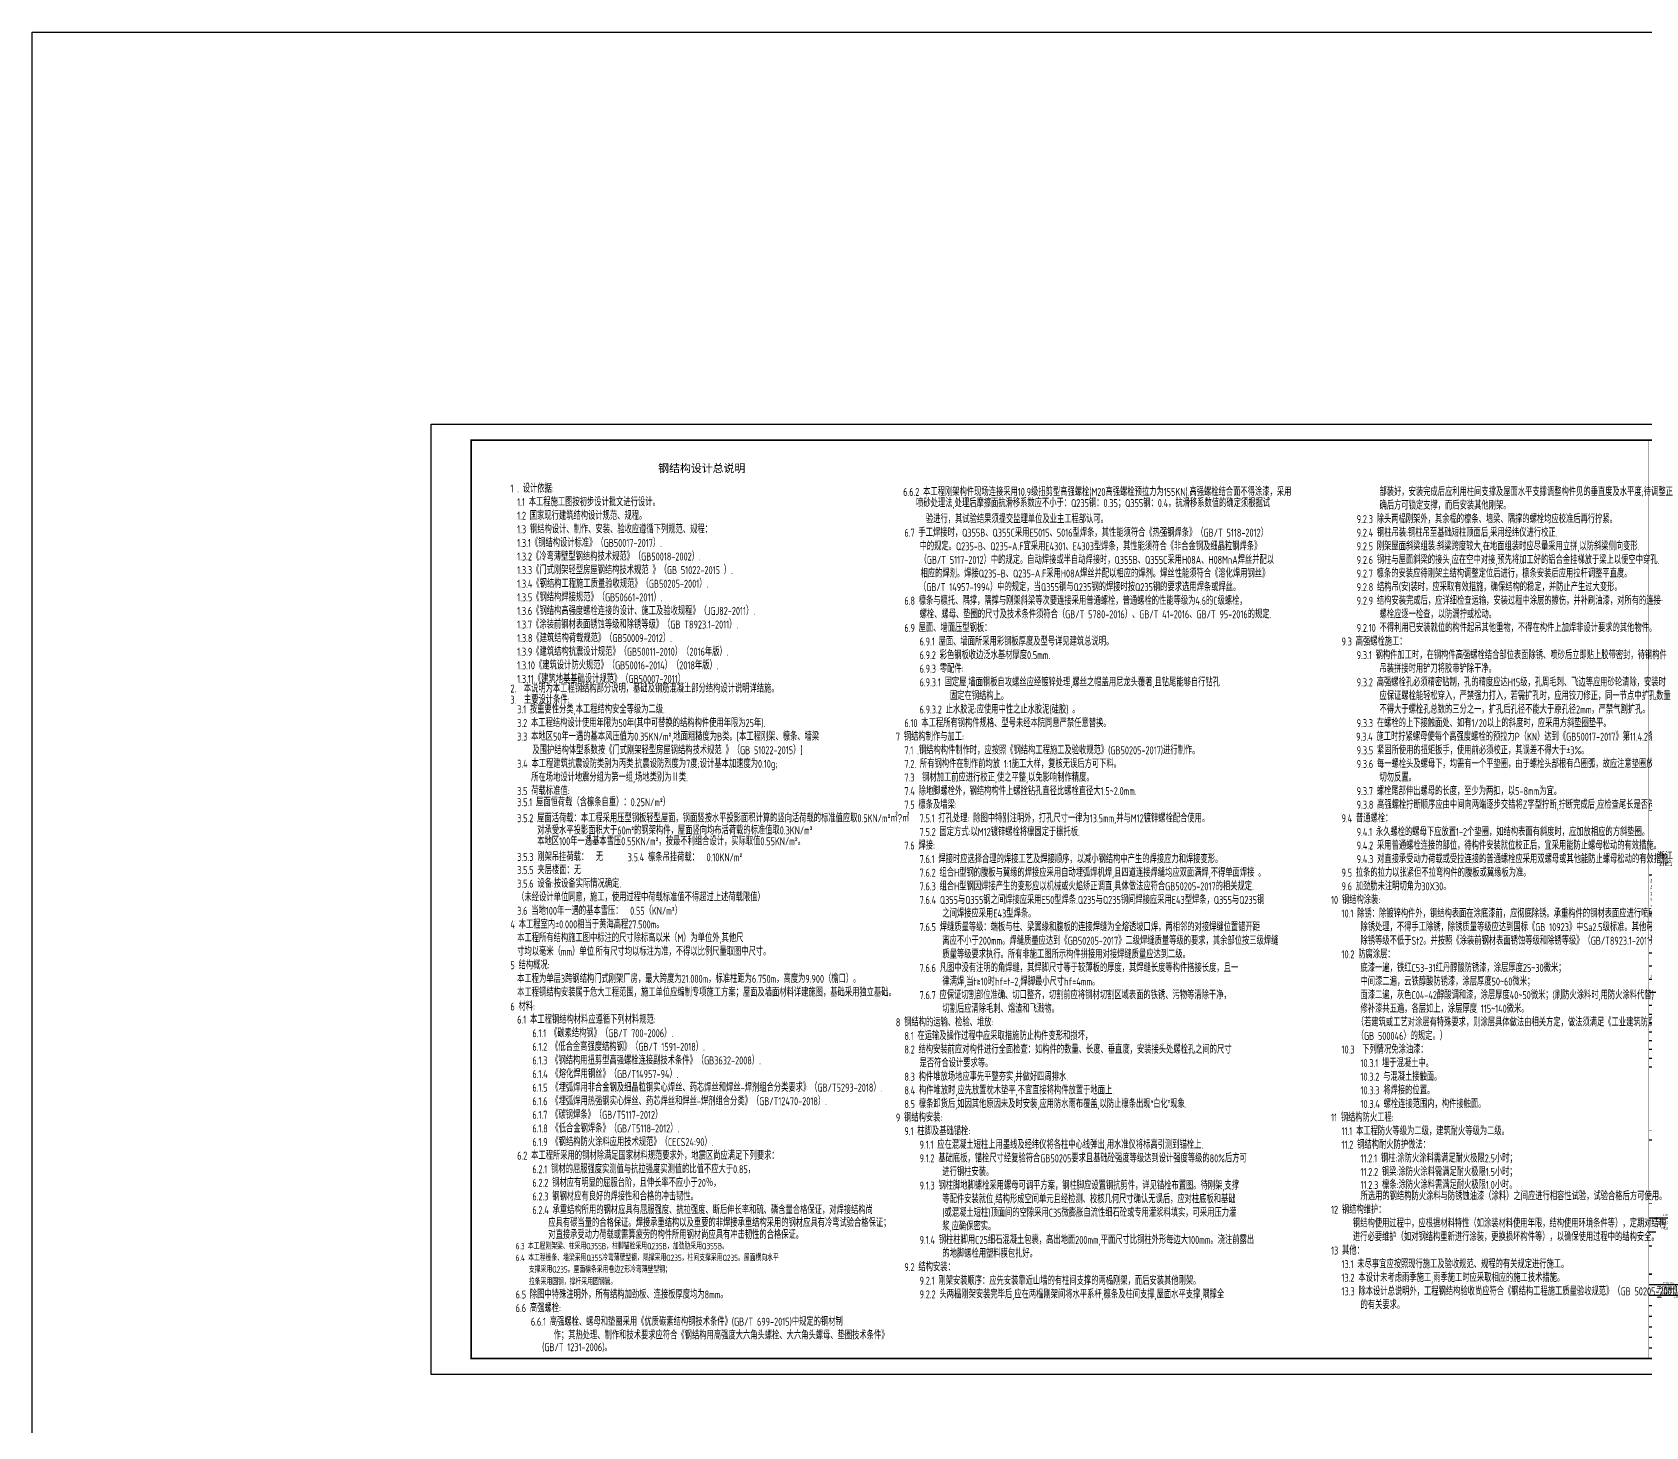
# Model space of a CAD drawing. Extents: x 2072855 to 2883818, y 17306032 to 17674225.
# Drawn here: x 2072855 to 2173695, y 17587076 to 17674225 of the extents above; entities that cross this region are included whole.
import ezdxf
from ezdxf.enums import TextEntityAlignment as Align

# ---------------------------------------------------------------- set-up
doc = ezdxf.new("R2010")
doc.units = 0
doc.header["$LTSCALE"] = 1000
doc.header["$MEASUREMENT"] = 0
for name, color, linetype in [('3T_WOOD', 21, 'Continuous'), ('PUB_TITLE', 4, 'Continuous'), ('TK', 4, 'Continuous'), ('USER', 3, 'Continuous')]:
    doc.layers.add(name, color=color, linetype=linetype)
doc.styles.add('-宋体', font='', dxfattribs={"width": 0.8})
doc.styles.add('11', font='')
doc.styles.add('HT', font='simhei.ttf', dxfattribs={"width": 0.7})
doc.styles.add('ROMANS', font='romans', dxfattribs={"width": 0.65, "height": 231.275})
doc.styles.add('TSSD_REIN', font='tssdeng.shx', dxfattribs={"width": 0.7, "bigfont": 'tssdchn.shx'})
doc.styles.add('图签宋体', font='', dxfattribs={"height": 300})
doc.styles.add('图签黑体', font='simhei.ttf', dxfattribs={"height": 550})
doc.styles.get('-宋体').set_extended_font_data('SimSun')
doc.styles.get('11').set_extended_font_data('SimSun')
doc.styles.get('图签宋体').set_extended_font_data('NSimSun')

# ---------------------------------------------------------------- blocks, each defined once
blk = doc.blocks.new('A$C053D6479')
at = {"layer": 'PUB_TITLE'}
h = blk.add_hatch(color=256, dxfattribs=at)
h.dxf.hatch_style = 1
edge = h.paths.add_edge_path()
edge.add_spline(control_points=[(1026, 827), (1105, 920), (1188, 1008), (1266, 1102)], knot_values=[13, 13, 13, 13, 14, 14, 14, 14], degree=3, periodic=0)
edge.add_spline(control_points=[(1266, 1102), (1258, 1111), (1249, 1119), (1239, 1116)], knot_values=[12, 12, 12, 12, 13, 13, 13, 13], degree=3, periodic=0)
edge.add_spline(control_points=[(1239, 1116), (1210, 1107), (1179, 1092), (1144, 1077)], knot_values=[11, 11, 11, 11, 12, 12, 12, 12], degree=3, periodic=0)
edge.add_spline(control_points=[(1144, 1077), (1109, 1063), (1069, 1053), (1047, 1038)], knot_values=[10, 10, 10, 10, 11, 11, 11, 11], degree=3, periodic=0)
edge.add_spline(control_points=[(1047, 1038), (1028, 1026), (1007, 992), (991, 972)], knot_values=[9, 9, 9, 9, 10, 10, 10, 10], degree=3, periodic=0)
edge.add_spline(control_points=[(991, 972), (942, 913), (899, 868), (849, 810)], knot_values=[8, 8, 8, 8, 9, 9, 9, 9], degree=3, periodic=0)
edge.add_spline(control_points=[(849, 810), (842, 801), (822, 776), (822, 775)], knot_values=[7, 7, 7, 7, 8, 8, 8, 8], degree=3, periodic=0)
edge.add_spline(control_points=[(822, 775), (823, 771), (848, 752), (859, 744)], knot_values=[6, 6, 6, 6, 7, 7, 7, 7], degree=3, periodic=0)
edge.add_spline(control_points=[(859, 744), (949, 670), (1035, 592), (1122, 521)], knot_values=[5, 5, 5, 5, 6, 6, 6, 6], degree=3, periodic=0)
edge.add_spline(control_points=[(1122, 521), (1153, 527), (1185, 530), (1217, 533)], knot_values=[4, 4, 4, 4, 5, 5, 5, 5], degree=3, periodic=0)
edge.add_spline(control_points=[(1217, 533), (1246, 535), (1293, 532), (1316, 542)], knot_values=[3, 3, 3, 3, 4, 4, 4, 4], degree=3, periodic=0)
edge.add_spline(control_points=[(1316, 542), (1327, 547), (1338, 565), (1349, 579)], knot_values=[2, 2, 2, 2, 3, 3, 3, 3], degree=3, periodic=0)
edge.add_spline(control_points=[(1349, 579), (1423, 670), (1507, 759), (1572, 848)], knot_values=[1, 1, 1, 1, 2, 2, 2, 2], degree=3, periodic=0)
edge.add_spline(control_points=[(1572, 848), (1564, 852), (1561, 861), (1551, 862)], knot_values=[0, 0, 0, 0, 1, 1, 1, 1], degree=3, periodic=0)
edge.add_spline(control_points=[(1551, 862), (1469, 769), (1393, 671), (1310, 579)], knot_values=[15, 15, 15, 15, 16, 16, 16, 16], degree=3, periodic=0)
edge.add_spline(control_points=[(1310, 579), (1216, 662), (1118, 742), (1026, 827)], knot_values=[14, 14, 14, 14, 15, 15, 15, 15], degree=3, periodic=0)
at = {"layer": 'TK'}
for points, knots in [([(555, 949), (624, 891), (699, 833), (760, 773), (689, 691), (614, 604), (539, 517), (529, 505), (516, 487), (506, 482), (492, 475), (469, 472), (452, 467), (416, 456), (383, 448), (342, 438), (323, 433), (297, 422), (293, 440), (291, 452), (313, 470), (322, 480), (400, 566), (477, 652), (553, 736), (460, 815), (366, 894), (270, 970), (183, 883), (101, 791), (16, 703), (-18, 714), (9, 735), (28, 755), (103, 838), (192, 930), (266, 1005), (319, 1009), (387, 1005), (442, 1007), (456, 1008), (472, 1011), (485, 1007), (507, 1000), (534, 967), (555, 949)], [0, 0, 0, 0, 1, 1, 1, 2, 2, 2, 3, 3, 3, 4, 4, 4, 5, 5, 5, 6, 6, 6, 7, 7, 7, 8, 8, 8, 9, 9, 9, 10, 10, 10, 11, 11, 11, 12, 12, 12, 13, 13, 13, 14, 14, 14, 15, 15, 15, 15]), ([(1031, 1298), (1066, 1286), (1054, 1262), (1045, 1224), (1036, 1188), (1031, 1158), (1024, 1121), (1020, 1104), (1017, 1085), (1012, 1071), (1004, 1052), (976, 1026), (956, 1003), (906, 946), (866, 899), (814, 839), (806, 829), (789, 806), (787, 806), (777, 804), (728, 856), (719, 864), (651, 922), (580, 978), (514, 1036), (509, 1106), (488, 1176), (479, 1247), (570, 1343), (663, 1436), (758, 1526), (764, 1523), (768, 1518), (774, 1515), (693, 1422), (599, 1343), (520, 1249), (607, 1171), (698, 1096), (789, 1021), (874, 1109), (950, 1206), (1031, 1298)], [0, 0, 0, 0, 1, 1, 1, 2, 2, 2, 3, 3, 3, 4, 4, 4, 5, 5, 5, 6, 6, 6, 7, 7, 7, 8, 8, 8, 9, 9, 9, 10, 10, 10, 11, 11, 11, 12, 12, 12, 13, 13, 13, 14, 14, 14, 14]), ([(1551, 862), (1561, 861), (1564, 852), (1572, 848), (1507, 759), (1423, 670), (1349, 579), (1338, 565), (1327, 547), (1316, 542), (1293, 532), (1246, 535), (1217, 533), (1185, 530), (1153, 527), (1122, 521), (1035, 592), (949, 670), (859, 744), (848, 752), (823, 771), (822, 775), (822, 776), (842, 801), (849, 810), (899, 868), (942, 913), (991, 972), (1007, 992), (1028, 1026), (1047, 1038), (1069, 1053), (1109, 1063), (1144, 1077), (1179, 1092), (1210, 1107), (1239, 1116), (1249, 1119), (1258, 1111), (1266, 1102), (1188, 1008), (1105, 920), (1026, 827), (1118, 742), (1216, 662), (1310, 579), (1393, 671), (1469, 769), (1551, 862)], [0, 0, 0, 0, 1, 1, 1, 2, 2, 2, 3, 3, 3, 4, 4, 4, 5, 5, 5, 6, 6, 6, 7, 7, 7, 8, 8, 8, 9, 9, 9, 10, 10, 10, 11, 11, 11, 12, 12, 12, 13, 13, 13, 14, 14, 14, 15, 15, 15, 16, 16, 16, 16]), ([(1097, 490), (1100, 425), (1106, 361), (1107, 294), (1018, 207), (925, 121), (830, 33), (818, 21), (800, 0), (787, 0), (768, -1), (725, 49), (712, 60), (662, 103), (616, 143), (568, 186), (545, 207), (518, 224), (499, 250), (501, 259), (511, 261), (516, 267), (609, 192), (696, 111), (785, 33), (883, 118), (977, 208), (1070, 298), (992, 373), (892, 456), (803, 534), (791, 544), (768, 561), (766, 569), (761, 588), (776, 634), (780, 655), (785, 690), (788, 721), (795, 746), (897, 661), (998, 576), (1097, 490)], [0, 0, 0, 0, 1, 1, 1, 2, 2, 2, 3, 3, 3, 4, 4, 4, 5, 5, 5, 6, 6, 6, 7, 7, 7, 8, 8, 8, 9, 9, 9, 10, 10, 10, 11, 11, 11, 12, 12, 12, 13, 13, 13, 14, 14, 14, 14])]:
    blk.add_open_spline(points, degree=3, knots=knots, dxfattribs=at)
blk = doc.blocks.new('GeYuanFrame_82636872', base_point=(20.1, 4.5))
at = {"layer": 'PUB_TITLE'}
for points in [[(803.1, 235.3), (803.1, 292.7)], [(827.1, 235.3), (827.1, 292.7)], [(803.1, 202.3), (803.1, 229.8)], [(827.1, 202.3), (827.1, 229.8)], [(803.1, 14.5), (803.1, 111.3)]]:
    blk.add_lwpolyline(points, dxfattribs=at)
at = {"layer": 'TK'}
for p, q in [((781.1, 316.9), (851.1, 316.9)), ((781.1, 284.5), (851.1, 284.5)), ((781.1, 276.3), (851.1, 276.3)), ((781.1, 268.1), (851.1, 268.1)), ((781.1, 259.9), (851.1, 259.9)), ((781.1, 251.7), (851.1, 251.7)), ((781.1, 243.5), (851.1, 243.5)), ((781.1, 235.3), (851.1, 235.3)), ((781.1, 235.3), (851.1, 235.3)), ((781.1, 102.5), (851.1, 102.5)), ((781.1, 93.7), (851.1, 93.7)), ((781.1, 84.9), (803.1, 84.9)), ((781.1, 84.9), (851.1, 84.9)), ((781.1, 67.4), (851.1, 67.4)), ((781.1, 67.3), (851.1, 67.3)), ((781.1, 60.8), (851.1, 60.8)), ((781.1, 54.2), (851.1, 54.2)), ((781.1, 47.6), (851.1, 47.6)), ((781.1, 41), (851.1, 41)), ((781.1, 34.4), (851.1, 34.4)), ((781.1, 27.8), (851.1, 27.8)), ((781.1, 21.2), (851.1, 21.2)), ((781.1, 14.5), (851.1, 14.5))]:
    blk.add_line(p, q, dxfattribs=at)
blk.add_lwpolyline([(20.1, 4.5), (20.1, 598.5), (861.1, 598.5), (861.1, 4.5)], close=True, dxfattribs=at)
at = {"layer": 'TK', "const_width": 1}
blk.add_lwpolyline([(45.1, 588.5), (851.1, 588.5), (851.1, 14.5), (45.1, 14.5)], close=True, dxfattribs=at)
at = {"layer": 'TK'}
for points, const_width in [([(781.1, 588.5), (781.1, 14.5)], 0.4), ([(781.1, 488.5), (851.1, 488.5)], 0.35), ([(781.1, 357.1), (851.1, 357.1)], 0.35), ([(781.1, 292.7), (851.1, 292.7)], 0.35), ([(781.1, 292.7), (851.1, 292.7)], 0.35), ([(781.1, 235.3), (851.1, 235.3)], 0.35), ([(781.1, 202.3), (851.1, 202.3)], 0.35), ([(781.1, 156.8), (851.1, 156.8)], 0.35), ([(781.1, 111.3), (851.1, 111.3)], 0.35), ([(781.1, 67.4), (851.1, 67.4)], 0.35)]:
    blk.add_lwpolyline(points, dxfattribs=dict(at, const_width=const_width))
for points in [[(781.1, 292.7), (851.1, 292.7)], [(781.1, 235.3), (851.1, 235.3)], [(781.1, 229.8), (851.1, 229.8)], [(781.1, 224.3), (851.1, 224.3)], [(781.1, 218.8), (851.1, 218.8)], [(781.1, 213.3), (851.1, 213.3)], [(781.1, 207.8), (851.1, 207.8)], [(781.1, 202.3), (851.1, 202.3)], [(781.1, 196.8), (851.1, 196.8)], [(781.1, 151.3), (851.1, 151.3)]]:
    blk.add_lwpolyline(points, dxfattribs=at)
at = {"layer": 'PUB_TITLE', "xscale": 0.01000000000021828, "yscale": 0.01000000000021828, "zscale": 0.01}
blk.add_blockref('A$C053D6479', (808.2, 336.3), dxfattribs=at)
at = {"layer": 'TK', "style": '图签宋体'}
for s, height, p in [('总平面', 2.4, (783.2, 583.3)), ('类   别', 2.4, (786, 288.1)), ('审   定', 2.4, (786, 279.9)), ('姓   名', 2.4, (809.2, 288.1)), ('签   名', 2.4, (832.7, 288.1)), ('审   核', 2.4, (786, 271.7)), ('项目负责人', 2.4, (784.1, 263.5)), ('专业负责人', 2.4, (783.9, 255.3)), ('校   对', 2.4, (786.4, 247.1)), ('专业会签', 2.4, (785.1, 231.2)), ('设   计', 2.4, (786.4, 238.9)), ('建  筑', 1.44, (784.6, 227.1)), ('结  构', 1.44, (784.6, 221.6)), ('给排水', 1.44, (784.6, 216.1)), ('电  气', 1.44, (784.6, 210.6)), ('暖  通', 1.44, (784.6, 205.1)), ('单 位 出 图 专 用 章 盖 章', 2.4, (792.7, 198.4)), ('本图未盖章无效', 2.4, (804.4, 158.7)), ('个 人 执 业 专 用 章 盖 章', 2.4, (793.5, 152.8)), ('本图未盖章无效', 2.4, (804.4, 113.2)), ('建设单位', 2.4, (785.4, 106.3)), ('工程名称', 2.4, (785.5, 98.1)), ('子项名称', 2.4, (785.8, 89.1)), ('图    名', 2.4, (785.6, 75.5)), ('工程编号', 2.4, (785.8, 63.8)), ('子项编号', 2.4, (785.8, 57.2)), ('专    业', 2.4, (786, 50.9)), ('图    号', 2.4, (786, 43.8)), ('设计阶段', 2.4, (785.4, 37.3)), ('比    例', 2.4, (785.6, 30.6)), ('修改版次', 2.4, (785.2, 24.4)), ('完成时间', 2.4, (785.1, 18))]:
    blk.add_text(s, height=height, dxfattribs=at).set_placement(p)
at = {"layer": 'TK'}
for s, height, style, width, p in [('SITE PLAN', 1.7, 'ROMANS', 0.76, (783.4, 580.5)), ('建筑行业（建筑工程）甲级           证书编号:A133002877', 2.2, '-宋体', 0.8, (782, 311.8)), ('风景园林工程设计专项甲级           证书编号:A133002877', 2.2, '-宋体', 0.8, (782, 307.8)), ('城乡规划编制资质乙级        证书编号:[浙]城规编(142069)', 2.2, '-宋体', 0.8, (782, 303.8)), ('市政行业（给水工程、排水工程）乙级 证书编号:A233029948', 2.2, '-宋体', 0.8, (782, 299.7)), ('市政行业（道路工程、桥梁工程）乙级 证书编号:A233029948', 2.2, '-宋体', 0.8, (782, 295.7)), ('CATEGORY', 1.8, 'TSSD_REIN', 0.7, (788.3, 285.2)), ('NAME', 1.8, 'TSSD_REIN', 0.7, (813.5, 285.2)), ('SIGNATURE', 1.8, 'TSSD_REIN', 0.7, (835.7, 285.2)), ('AUTHORIZED FOR ISSUE BY', 1.8, 'TSSD_REIN', 0.7, (782.1, 277.2)), ('PROJECT DIRECTOR', 1.8, 'TSSD_REIN', 0.7, (785.5, 260.7)), ('REVIEWED BY', 1.8, 'TSSD_REIN', 0.7, (787.4, 268.9)), ('DISCIPLINE RESPONSIBLE BY', 1.8, 'TSSD_REIN', 0.7, (781.6, 252.5)), ('CHECKED BY', 1.8, 'TSSD_REIN', 0.7, (787.8, 244.4)), ('DESIGNED BY', 1.8, 'TSSD_REIN', 0.7, (787.8, 236.3)), ('CONFIRMED BY', 1.8, 'TSSD_REIN', 0.7, (802.9, 231.4)), ('ARCHITECTURE', 1.08, 'TSSD_REIN', 0.7, (784.7, 225.3)), ('STRUCTURE', 1.08, 'TSSD_REIN', 0.7, (784.7, 219.8)), ('ARCHITECTURE', 1.08, 'TSSD_REIN', 0.7, (784.7, 214.3)), ('ARCHITECTURE', 1.08, 'TSSD_REIN', 0.7, (784.7, 208.8)), ('ARCHITECTURE', 1.08, 'TSSD_REIN', 0.7, (784.7, 203.3)), ('OWNER', 1.8, 'TSSD_REIN', 0.7, (790, 103.5)), ('PROJECT', 1.8, 'TSSD_REIN', 0.7, (788.5, 95)), ('SUB-PROJECT', 1.8, 'TSSD_REIN', 0.7, (787.9, 86.3)), ('DRAWING TITLE', 1.8, 'TSSD_REIN', 0.7, (787, 72.5)), ('PRO N0.', 1.8, 'TSSD_REIN', 0.7, (790, 61.2)), ('SUBITEM NO.', 1.8, 'TSSD_REIN', 0.7, (788.1, 54.6)), ('PROFESSIONAL', 1.8, 'TSSD_REIN', 0.8, (786.9, 48.1)), ('DRAWING NO.', 1.8, 'TSSD_REIN', 0.7, (788.2, 41.4)), ('STAGE', 1.8, 'TSSD_REIN', 0.7, (790.1, 35)), ('EDITION NO.', 1.8, 'TSSD_REIN', 0.8, (787.5, 21.6)), ('SCALE', 1.8, 'TSSD_REIN', 0.7, (790.4, 28.4)), ('DATE', 1.8, 'TSSD_REIN', 0.7, (790.3, 15.5))]:
    blk.add_text(s, height=height, dxfattribs=dict(at, style=style, width=width)).set_placement(p)
for s, height, style, width, p in [('浙江华越设计股份有限公司', 3.96, 'HT', 0.9, (816.1, 329.2)), ('ZHEJIANG HOY DESIGN CO.,LTD', 2.8, '图签黑体', 1.11, (816.1, 323.3))]:
    blk.add_text(s, height=height, dxfattribs=dict(at, style=style, width=width)).set_placement(p, align=Align.MIDDLE)
at = {"layer": 'TK', "char_height": 2.4, "attachment_point": 5, "style": '图签宋体'}
for s, insert, width in [('顾晓东', (815.1, 272.2), 24), ('张矗', (815.1, 280.4), 24), ('钟高华', (815.1, 264), 24), ('顾晓东', (815.1, 255.8), 24), ('李福', (815.1, 247.6), 24), ('杨康', (815.1, 239.4), 24), ('安徽赛工环境装备有限公司新建厂区', (827.1, 98.1), 48), ('安徽赛工环境装备有限公司', (827.1, 106.9), 48), ('车间-3扩建', (827.1, 89.3), 48), ('钢结构设计总说明', (827.1, 76.1), 48), ('2020-HYAJLF-0505', (827.1, 64.1), 48), ('2020-HYAJLF-0505S-a-003', (827.1, 57.5), 48), ('结构', (827.1, 50.9), 48), ('结施-01', (827.1, 44.3), 48), ('施工图设计', (827.1, 37.7), 48), ('1:100', (827.1, 31.1), 48), ('1.0', (827.1, 24.5), 48), ('2020.07.22', (827.1, 17.9), 48)]:
    blk.add_mtext(s, dxfattribs=dict(at, insert=insert, width=width))

msp = doc.modelspace()

# ---------------------------------------------------------------- linework, layer by layer
at = {"layer": '3T_WOOD'}
msp.add_lwpolyline([(2072854.7, 17674225.2), (2883818.3, 17674225.2), (2883818.3, 17306031.6), (2072854.7, 17306031.6)], close=True, dxfattribs=at)

# ---------------------------------------------------------------- block references
at = {"layer": '3T_WOOD', "xscale": 100, "yscale": 100, "zscale": 100}
msp.add_blockref('GeYuanFrame_82636872', (2097788.1, 17590335.3), dxfattribs=at)

# ---------------------------------------------------------------- texts
at = {"style": '11'}
msp.add_text('钢结构设计总说明', height=500, dxfattribs=at).set_placement((2111970.4, 17646726.4))
at = {"color": 145, "style": 'TSSD_REIN', "width": 0.7}
for s, p in [('1 . 设计依据:', (2102738.2, 17645460.8)), ('2.  本说明为本工程钢结构部分说明，基础及钢筋混凝土部分结构设计说明详结施。', (2102738.2, 17632961.8)), ('3.  主要设计条件:', (2102738.2, 17632262.8)), ('7 钢结构制作与加工:', (2126827.4, 17629949.8)), ('10 钢结构涂装:', (2154026.7, 17619749.8)), ('5 结构概况:', (2102738.2, 17615669.2)), ('6 材料:', (2102738.2, 17613088.6)), ('8 钢结构的运输、检验、堆放:', (2126827.4, 17612099.8)), ('9 钢结构安装:', (2126827.4, 17606149.8)), ('11 钢结构防火工程:', (2154026.7, 17606149.8)), ('12 钢结构维护：', (2154026.7, 17600386.5)), ('13 其他：', (2154026.7, 17597836.5))]:
    msp.add_text(s, height=500, dxfattribs=at).set_placement(p)
at = {"style": 'TSSD_REIN', "width": 0.7}
for s, p in [('1.1 本工程施工图按初步设计批文进行设计。', (2103162.8, 17644610.8)), ('    6.6.2 本工程刚架构件现场连接采用10.9级扭剪型高强螺栓(M20高强螺栓预拉力为155KN).高强螺栓结合面不得涂漆，采用', (2126335.1, 17645249.8)), ('          部装好，安装完成后应利用柱间支撑及屋面水平支撑调整构件见的垂直度及水平度;待调整正', (2154683.5, 17645249.8)), ('1.2 国家现行建筑结构设计规范、规程。', (2103162.8, 17643760.8)), ('          验进行，其试验结果须提交监理单位及业主工程部认可。', (2126335.1, 17643549.8)), ('    9.2.3 除头两榀刚架外，其余榀的檩条、墙梁、隅撑的螺栓均应校准后再行拧紧。', (2154683.5, 17643549.8)), ('          确后方可锁定支撑，而后安装其他刚架。', (2154683.5, 17644399.8)), ('1.3 钢结构设计、制作、安装、验收应遵循下列规范、规程：', (2103162.8, 17642910.8)), ('6.7 手工焊接时，Q355B、Q355C采用E5015、5016型焊条，其性能须符合《热强钢焊条》（GB/T 5118-2012）', (2127362.1, 17642699.8)), ('    9.2.4 钢柱吊装:钢柱吊至基础短柱顶面后,采用经纬仪进行校正.', (2154683.5, 17642699.8)), ('1.3.1《钢结构设计标准》（GB50017-2017）.', (2103162.8, 17642060.8)), ('    中的规定。Q235-B、Q235-A.F宜采用E4301、E4303型焊条，其性能须符合《非合金钢及细晶粒钢焊条》', (2127362.1, 17641849.8)), ('    9.2.5 刚架屋面斜梁组装:斜梁跨度较大,在地面组装时应尽量采用立拼,以防斜梁侧向变形.', (2154683.5, 17641849.8)), ('1.3.2《冷弯薄壁型钢结构技术规范》（GB50018-2002）.', (2103162.8, 17641210.8)), ('    （GB/T 5117-2012）中的规定。自动焊接或半自动焊接时，Q355B、Q355C采用H08A、H08MnA焊丝并配以', (2127362.1, 17640999.8)), ('    9.2.6 钢柱与屋面斜梁的接头,应在空中对接,预先将加工好的铝合金挂梯放于梁上以便空中穿孔.', (2154683.5, 17640999.8)), ('1.3.3《门式刚架轻型房屋钢结构技术规范 》（GB 51022-2015 ）.', (2103162.8, 17640360.8)), ('1.3.4《钢结构工程施工质量验收规范》（GB50205-2001）.', (2103162.8, 17639510.8)), ('    相应的焊剂。焊接Q235-B、Q235-A.F采用H08A焊丝并配以相应的焊剂。焊丝性能须符合《溶化焊用钢丝》', (2127422.1, 17640149.8)), ('    9.2.7 檩条的安装应待刚架主结构调整定位后进行，檩条安装后应用拉杆调整平直度。', (2154683.5, 17640149.8)), ('1.3.5《钢结构焊接规范》（GB50661-2011）.', (2103162.8, 17638660.8)), ('6.8 檩条与檩托、隅撑，隅撑与刚架斜梁等次要连接采用普通螺栓，普通螺栓的性能等级为4.6的C级螺栓，', (2127362.1, 17638449.8)), ('   （GB/T 14957-1994）中的规定，当Q355钢与Q235钢的焊接时按Q235钢的要求选用焊条或焊丝。', (2127567.7, 17639299.8)), ('    9.2.8 结构吊(安)装时，应采取有效措施，确保结构的稳定，并防止产生过大变形。', (2154683.5, 17639299.8)), ('    9.2.9 结构安装完成后，应详细检查运输，安装过程中涂层的擦伤，并补刷油漆，对所有的连接', (2154683.5, 17638449.8)), ('1.3.6《钢结构高强度螺栓连接的设计、施工及验收规程》（JGJ82-2011）.', (2103162.8, 17637810.8)), ('    螺栓、螺母、垫圈的尺寸及技术条件须符合（GB/T 5780-2016）、GB/T 41-2016、GB/T 95-2016的规定.', (2127362.1, 17637599.8)), ('          螺栓应逐一检查，以防漏拧或松动。', (2154683.5, 17637599.8)), ('1.3.7《涂装前钢材表面锈蚀等级和除锈等级》（GB T8923.1-2011）.', (2103162.8, 17636960.8)), ('6.9 屋面、墙面压型钢板：', (2127362.1, 17636749.8)), ('    9.2.10 不得利用已安装就位的构件起吊其他重物，不得在构件上加焊非设计要求的其他物件。', (2154683.5, 17636749.8)), ('1.3.8《建筑结构荷载规范》（GB50009-2012）.', (2103162.8, 17636110.8)), ('9.3 高强螺栓施工：', (2154683.5, 17635899.8)), ('1.3.9《建筑结构抗震设计规范》（GB50011-2010）（2016年版）.', (2103162.8, 17635260.8)), ('1.3.10《建筑设计防火规范》（GB50016-2014）（2018年版）.', (2103162.8, 17634410.8)), ('    9.3.1 钢构件加工时，在钢构件高强螺栓结合部位表面除锈、喷砂后立即贴上胶带密封，待钢构件', (2154683.5, 17635049.8)), ('1.3.11《建筑地基基础设计规范》（GB50007-2011）.', (2103162.8, 17633560.8)), ('    6.9.3 零配件:', (2127362.1, 17634199.8)), ('          吊装拼接时用铲刀将胶带铲除干净。', (2154683.5, 17634199.8)), ('    6.9.3.1 固定屋,墙面钢板自攻螺丝应经镀锌处理,螺丝之帽盖用尼龙头覆著,且钻尾能够自行钻孔', (2127362.1, 17633349.8)), ('            固定在钢结构上。', (2127362.1, 17632499.8)), ('    9.3.2 高强螺栓孔必须精密钻制，孔的精度应达H15级，孔周毛刺、飞边等应用砂轮清除，安装时', (2154683.5, 17633349.8)), ('          应保证螺栓能轻松穿入，严禁强力打入，若需扩孔时，应用铰刀修正，同一节点中扩孔数量', (2154683.5, 17632499.8)), ('    6.9.3.2 止水胶泥:应使用中性之止水胶泥(硅胶) 。', (2127362.1, 17631649.8)), ('          不得大于螺栓孔总数的三分之一，扩孔后孔径不能大于原孔径2mm，严禁气割扩孔。', (2154683.5, 17631649.8)), ('6.10 本工程所有钢构件规格、型号未经本院同意严禁任意替换。', (2127362.1, 17630799.8)), ('    9.3.3 在螺栓的上下接触面处、如有1/20以上的斜度时，应采用方斜垫圈垫平。', (2154683.5, 17630799.8)), ('   9.3.4 施工时拧紧螺母使每个高强度螺栓的预拉力P（KN）达到《GB50017-2017》第11.4.2条的规定值。', (2154881.8, 17629949.8)), ('7.1 .钢结构构件制作时，应按照《钢结构工程施工及验收规范》(GB50205-2017)进行制作。', (2127362.1, 17629099.8)), ('    9.3.5 紧固所使用的扭矩扳手，使用前必须校正，其误差不得大于%%P3%%%。', (2154683.5, 17629099.8)), ('7.2. 所有钢构件在制作前均放 1:1施工大样，复核无误后方可下料。', (2127362.1, 17628249.8)), ('7.3  钢材加工前应进行校正,使之平整,以免影响制作精度。', (2127362.1, 17627399.8)), ('    9.3.6 每一螺栓头及螺母下，均需有一个平垫圈，由于螺栓头部根有凸圈弧，故应注意垫圈放置的正反，', (2154683.5, 17628249.8)), ('          切勿反置。', (2154683.5, 17627399.8)), ('3.5 荷载标准值:', (2103162.8, 17626556.8)), ('7.4 除地脚螺栓外，钢结构构件上螺拴钻孔直径比螺栓直径大1.5~2.0mm.', (2127362.1, 17626549.8)), ('    9.3.7 螺栓尾部伸出螺母的长度，至少为两扣，以5-8mm为宜。', (2154683.5, 17626549.8)), ('7.5 檩条及墙梁:', (2127362.1, 17625699.8)), ('    9.3.8 高强螺栓拧断顺序应由中间向两端逐步交错将Z字型拧断,拧断完成后,应检查尾长是否符合要求。', (2154683.5, 17625699.8)), ('    7.5.1 打孔处理: 除图中特别注明外，打孔尺寸一律为13.5mm,并与M12镀锌螺栓配合使用。', (2127362.1, 17624849.8)), ('9.4 普通螺栓：', (2154683.5, 17624849.8)), ('    7.5.2 固定方式:以M12镀锌螺栓将檩固定于檩托板.', (2127362.1, 17623999.8)), ('    9.4.1 永久螺栓的螺母下应放置1-2个垫圈，如结构表面有斜度时，应加放相应的方斜垫圈。', (2154683.5, 17623999.8)), ('7.6 焊接:', (2127362.1, 17623149.8)), ('    7.6.1 焊接时应选择合理的焊接工艺及焊接顺序，以减小钢结构中产生的焊接应力和焊接变形。', (2127362.1, 17622299.8)), ('    9.4.2 采用普通螺栓连接的部位，待构件安装就位校正后，宜采用能防止螺母松动的有效措施。', (2154683.5, 17623149.8)), ('    9.4.3 对直接承受动力荷载或受拉连接的普通螺栓应采用双螺母或其他能防止螺母松动的有效措施。', (2154683.5, 17622299.8)), ('    7.6.2 组合H型钢的腹板与翼缘的焊接应采用自动埋弧焊机焊,且四道连接焊缝均应双面满焊,不得单面焊接 。', (2127362.1, 17621449.8)), ('9.5 拉条的拉力以张紧但不拉弯构件的腹板或翼缘板为准。', (2154683.5, 17621449.8)), ('    7.6.3 组合H型钢因焊接产生的变形应以机械或火焰矫正调直,具体做法应符合GB50205-2017的相关规定.', (2127362.1, 17620599.8)), ('9.6 加劲肋未注明切角为30X30。', (2154683.5, 17620599.8)), ('（未经设计单位同意，施工，使用过程中荷载标准值不得超过上述荷载限值）', (2103162.8, 17619919.2)), ('    7.6.4 Q355与Q355钢之间焊接应采用E50型焊条.Q235与Q235钢间焊接应采用E43型焊条，Q355与Q235钢', (2127362.1, 17619749.8)), ('          之间焊接应采用E43型焊条。', (2127362.1, 17618899.8)), ('10.1 除锈：除镀锌构件外，钢结构表面在涂底漆前，应彻底除锈。承重构件的钢材表面应进行喷砂（抛丸）', (2154683.5, 17618899.8)), ('本工程所有结构施工图中标注的尺寸除标高以米（M）为单位外,其他尺', (2103162.8, 17617369.2)), ('    7.6.5 焊缝质量等级：端板与柱、梁翼缘和腹板的连接焊缝为全熔透坡口焊，两相邻的对接焊缝位置错开距', (2127362.1, 17618049.8)), ('     除锈处理，不得手工除锈，除锈质量等级应达到国标《GB 10923》中Sa2.5级标准。其他可采用手工除锈，', (2154683.5, 17618049.8)), ('寸均以毫米（mm）单位.所有尺寸均以标注为准，不得以比例尺量取图中尺寸。', (2103162.8, 17616519.2)), ('          质量等级要求执行。所有非施工图所示构件拼接用对接焊缝质量应达到二级。', (2127362.1, 17616349.8)), ('          离应不小于200mm。焊缝质量应达到《GB50205-2017》二级焊缝质量等级的要求，其余部位按三级焊缝', (2127362.1, 17617199.8)), ('10.2 防腐涂层：', (2154683.5, 17616349.8)), ('     除锈等级不低于St2。并按照《涂装前钢材表面锈蚀等级和除锈等级》（GB/T8923.1-2011）固定执行。', (2154683.5, 17617199.8)), ('    7.6.6 凡图中没有注明的角焊缝，其焊脚尺寸等于较薄板的厚度，其焊缝长度等构件搭接长度，且一', (2127362.1, 17615499.8)), ('     底漆一遍，铁红C53-31红丹醇酸防锈漆，涂层厚度25~30微米；', (2154683.5, 17615499.8)), ('          律满焊,当t\x9310时hf=t-2,焊脚最小尺寸hf=4mm。', (2127362.1, 17614649.8)), ('     中间漆二遍，云铁醇酸防锈漆，涂层厚度50~60微米；', (2154683.5, 17614649.8)), ('    7.6.7 应保证切割部位准确、切口整齐，切割前应将钢材切割区域表面的铁锈、污物等清除干净，', (2127362.1, 17613799.8)), ('     面漆二遍，灰色C04-42醇酸调和漆，涂层厚度40~50微米；(刷防火涂料时,用防火涂料代替)', (2154683.5, 17613799.8)), ('6.1 本工程钢结构材料应遵循下列材料规范:', (2103162.8, 17612269.2)), ('          切割后应清除毛刺、熔渣和飞溅物。', (2127362.1, 17612949.8)), ('     修补漆共五遍，各层如上，涂层厚度 115~140微米。', (2154683.5, 17612949.8)), ('    6.1.1 《碳素结构钢》（GB/T 700-2006）.', (2103162.8, 17611419.2)), ('8.1 在运输及操作过程中应采取措施防止构件变形和损坏，', (2127362.1, 17611249.8)), ('    （若建筑或工艺对涂层有特殊要求，则涂层具体做法由相关方定，做法须满足《工业建筑防腐蚀设计规范》', (2154683.5, 17612099.8)), ('    （GB 500046）的规定。）', (2154683.5, 17611249.8)), ('8.2 结构安装前应对构件进行全面检查：如构件的数量、长度、垂直度，安装接头处螺栓孔之间的尺寸', (2127362.1, 17610399.8)), ('10.3  下列情况免涂油漆：', (2154683.5, 17610399.8)), ('    6.1.3 《钢结构用扭剪型高强螺栓连接副技术条件》（GB3632-2008）.', (2103162.8, 17609719.2)), ('    是否符合设计要求等。', (2127362.1, 17609549.8)), ('     10.3.1 埋于混凝土中。', (2154683.5, 17609549.8)), ('    6.1.4 《熔化焊用钢丝》（GB/T14957-94）.', (2103162.8, 17608869.2)), ('8.3 构件堆放场地应事先平整夯实,并做好四周排水.', (2127362.1, 17608699.8)), ('     10.3.2 与混凝土接触面。', (2154683.5, 17608699.8)), ('8.4 构件堆放时,应先放置枕木垫平,不宜直接将构件放置于地面上.', (2127362.1, 17607849.8)), ('     10.3.3 将焊接的位置。', (2154683.5, 17607849.8)), ('    6.1.7 《碳钢焊条》（GB/T5117-2012）', (2103162.8, 17606319.2)), ('8.5 檩条卸货后,如因其他原因未及时安装,应用防水雨布覆盖,以防止檩条出现“白化”现象.', (2127362.1, 17606999.8)), ('     10.3.4 螺栓连接范围内，构件接触面。', (2154683.5, 17606999.8)), ('    6.1.8 《低合金钢焊条》（GB/T5118-2012）.', (2103162.8, 17605469.2)), ('9.1 柱脚及基础锚栓:', (2127362.1, 17605299.8)), ('    6.1.9 《钢结构防火涂料应用技术规范》（CECS24:90）.', (2103162.8, 17604619.2)), ('    9.1.1 应在混凝土短柱上用墨线及经纬仪将各柱中心线弹出,用水准仪将标高引测到锚栓上.', (2127362.1, 17604449.8)), ('11.2 钢结构耐火防护做法：', (2154683.5, 17604449.8)), ('6.2 本工程所采用的钢材除满足国家材料规范要求外，地震区尚应满足下列要求：', (2103162.8, 17603769.2)), ('    9.1.2 基础底板，锚栓尺寸经复验符合GB50205要求且基础砼强度等级达到设计强度等级的80%%%后方可', (2127362.1, 17603599.8)), ('    6.2.1 钢材的屈服强度实测值与抗拉强度实测值的比值不应大于0.85，', (2103162.8, 17602919.2)), ('          进行钢柱安装。', (2127362.1, 17602749.8)), ('    6.2.2 钢材应有明显的屈服台阶，且伸长率不应小于20％，', (2103162.8, 17602069.2)), ('    6.2.3 钢钢材应有良好的焊接性和合格的冲击韧性。', (2103162.8, 17601219.2)), ('     所选用的钢结构防火涂料与防锈蚀油漆（涂料）之间应进行相容性试验，试验合格后方可使用。', (2154683.5, 17601236.5)), ('          等配件安装就位,结构形成空间单元且经检测、校核几何尺寸确认无误后，应对柱底板和基础', (2127362.1, 17601049.8)), ('          (或混凝土短柱)顶面间的空隙采用C35微膨胀自流性细石砼或专用灌浆料填实，可采用压力灌', (2127362.1, 17600199.8)), ('          浆,应确保密实。', (2127362.1, 17599349.8)), ('   钢结构使用过程中，应根据材料特性（如涂装材料使用年限，结构使用环境条件等），定期对结构', (2154683.5, 17599536.5)), ('    9.1.4 钢柱柱脚用C25细石混凝土包裹，高出地面200mm,平面尺寸比钢柱外形每边大100mm。浇注前露出', (2127362.1, 17598499.8)), ('   进行必要维护（如对钢结构重新进行涂装，更换损坏构件等），以确保使用过程中的结构安全。', (2154683.5, 17598686.5)), ('          的地脚螺栓用塑料膜包扎好。', (2127362.1, 17597649.8)), ('9.2 结构安装：', (2127362.1, 17596799.8)), ('13.1 未尽事宜应按照现行施工及验收规范、规程的有关规定进行施工。', (2154683.5, 17596986.5)), ('13.2 本设计未考虑雨季施工,雨季施工时应采取相应的施工技术措施。', (2154683.5, 17596136.5)), ('6.5 除图中特殊注明外，所有结构加劲板、连接板厚度均为8mm。', (2103067.7, 17595089.4)), ('    9.2.1 刚架安装顺序：应先安装靠近山墙的有柱间支撑的两榀刚架，而后安装其他刚架。', (2127362.1, 17595949.8)), ('    9.2.2 头两榀刚架安装完毕后,应在两榀刚架间将水平系杆,檩条及柱间支撑,屋面水平支撑,隅撑全', (2127362.1, 17595099.8)), ('13.3 除本设计总说明外，工程钢结构验收尚应符合《钢结构工程施工质量验收规范》（GB 50205-2001）', (2154683.5, 17595286.5)), ('6.6 高强螺栓:', (2103067.7, 17594239.4)), ('     的有关要求。', (2154683.5, 17594436.5)), ('    6.6.1 高强螺栓、螺母和垫圈采用《优质碳素结构钢技术条件》(GB/T 699-2015)中规定的钢材制', (2103067.7, 17593389.4)), ('          作；其热处理、制作和技术要求应符合《钢结构用高强度大六角头螺栓、大六角头螺母、垫圈技术条件》', (2103067.7, 17592539.4)), ('(GB/T 1231-2006)。', (2104722.2, 17591796.3))]:
    msp.add_text(s, height=500, dxfattribs=at).set_placement(p)
msp.add_text('喷砂处理法,处理后摩擦面抗滑移系数应不小于：Q235钢：0.35；Q355钢：0.4，抗滑移系数值的确定须根据试', height=500, dxfattribs=at).set_placement((2128098.9, 17644399.8), align=Align.BOTTOM_LEFT)
at = {"color": 6, "style": 'TSSD_REIN', "width": 0.7}
for s, p in [('    6.1.2 《低合金高强度结构钢》（GB/T 1591-2018）.', (2103162.8, 17610569.2)), ('    6.1.5 《埋弧焊用非合金钢及细晶粒钢实心焊丝、药芯焊丝和焊丝-焊剂组合分类要求》（GB/T5293-2018）.', (2103162.8, 17608019.2)), ('    6.1.6 《埋弧焊用热强钢实心焊丝、药芯焊丝和焊丝-焊剂组合分类》（GB/T12470-2018）.', (2103162.8, 17607169.2))]:
    msp.add_text(s, height=500, dxfattribs=at).set_placement(p)
at = {"color": 2, "style": 'TSSD_REIN', "width": 0.7}
for s, p in [('    6.2.4 承重结构所用的钢材应具有屈服强度、抗拉强度、断后伸长率和硫、磷含量合格保证，对焊接结构尚', (2103162.8, 17600369.2)), ('应具有碳当量的合格保证。焊接承重结构以及重要的非焊接承重结构采用的钢材应具有冷弯试验合格保证；', (2105104.7, 17599569.2)), ('对直接承受动力荷载或需算疲劳的构件所用钢材尚应具有冲击韧性的合格保证。 ', (2105104.7, 17598821.6))]:
    msp.add_text(s, height=500, dxfattribs=at).set_placement(p)
at = {"layer": 'USER', "style": 'TSSD_REIN', "width": 0.7}
for s, height, p in [('    6.9.1 屋面、墙面所采用彩钢板厚度及型号详见建筑总说明。', 500, (2127362.1, 17635899.8)), ('    6.9.2 彩色钢板收边泛水基材厚度0.5mm.', 500, (2127362.1, 17635049.8)), ('3.1 按重要性分类,本工程结构安全等级为二级.', 500, (2103162.8, 17631656.8)), ('3.2 本工程结构设计使用年限为50年(其中可替换的结构构件使用年限为25年).', 500, (2103162.8, 17630806.8)), ('3.3 本地区50年一遇的基本风压值为0.35KN/m\x8c2\x8d,地面粗糙度为B类。[本工程刚架、檩条、墙梁', 500, (2103162.8, 17629956.8)), ('    及围护结构体型系数按《门式刚架轻型房屋钢结构技术规范 》（GB 51022-2015）]', 500, (2103162.8, 17629106.8)), ('3.4 本工程建筑抗震设防类别为丙类.抗震设防烈度为7度;设计基本加速度为0.10g;', 500, (2103162.8, 17628256.8)), ('所在场地设计地震分组为第一组,场地类别为Ⅱ类.', 500, (2104035.3, 17627406.8)), ('3.5.2 屋面活荷载：本工程采用压型钢板轻型屋面，钢面竖按水平投影面积计算的竖向活荷载的标准值应取0.5KN/m\x8c2㎡\x8c㎡', 500, (2103162.8, 17624856.8)), ('本地区100年一遇基本雪压0.55KN/m\x8c2\x8d，按最不利组合设计，实际取值0.55KN/m\x8c2\x8d。', 500, (2104413.8, 17623416.1)), ('对承受水平投影面积大于60m\x8c2\x8d的钢架构件，屋面竖向均布活荷载的标准值取0.3KN/m\x8c2\x8d', 500, (2104413.8, 17624095.8)), ('3.5.3 刚架吊挂荷载：  无  ', 500, (2103162.8, 17622437.1)), ('3.5.4 檩条吊挂荷载：  0.10KN/m\x8c2', 500, (2110066.9, 17622414.9)), ('3.5.5 夹层楼面：无', 500, (2103162.8, 17621617.2)), ('3.5.6 设备:按设备实际情况确定.', 500, (2103162.8, 17620769.2)), ('3.6 当地100年一遇的基本雪压：  0.55（KN/m\x8c2\x8d）', 500, (2103162.8, 17619069.2)), ('11.1 本工程防火等级为二级，建筑耐火等级为二级。', 500, (2154683.5, 17605299.8)), ('     11.2.1 钢柱:涂防火涂料需满足耐火极限2.5小时；', 500, (2154683.5, 17603599.8)), ('     11.2.2 钢梁:涂防火涂料需满足耐火极限1.5小时；', 500, (2154683.5, 17602749.8)), ('    9.1.3 钢柱脚地脚螺栓采用螺母可调平方案，钢柱脚应设置钢抗剪件，详见锚栓布置图。待刚架,支撑', 500, (2127362.1, 17601899.8)), ('     11.2.3 檩条:涂防火涂料需满足耐火极限1.0小时。', 500, (2154683.5, 17601940.6)), ('6.3 本工程刚架梁、柱采用Q355B，柱脚锚栓采用Q235B，加劲肋采用Q355B。', 400, (2103067.7, 17598163.4)), ('6.4 本工程檩条、墙梁采用Q355冷弯薄壁型钢，隅撑采用Q235，柱间支撑采用Q235。屋面横向水平', 400, (2103067.7, 17597435.7)), ('    支撑采用Q235。屋面檩条采用卷边Z形冷弯薄壁型钢；', 400, (2103067.7, 17596704)), ('    拉条采用圆钢，撑杆采用圆钢管。', 400, (2103067.7, 17595939.4))]:
    msp.add_text(s, height=height, dxfattribs=at).set_placement(p)
msp.add_text('3.5.1 屋面恒荷载（含檩条自重）：0.25N/m\x8c2\x8d）', height=500, dxfattribs=at).set_placement((2103162.8, 17625706.8), align=Align.BOTTOM_LEFT)
at = {"layer": 'USER', "color": 1, "style": 'TSSD_REIN', "width": 0.7}
for s, p in [('4 本工程室内±0.000相当于黄海高程27.500m。', (2102738.2, 17618219.2)), ('本工程为单层3跨钢结构门式刚架厂房，最大跨度为21.000m，标准柱距为6.750m，高度为9.900（檐口）。', (2103162.8, 17614819.2)), ('本工程钢结构安装属于危大工程范围，施工单位应编制专项施工方案；屋面及墙面材料详建施图，基础采用独立基础。', (2103162.8, 17613969.2))]:
    msp.add_text(s, height=500, dxfattribs=at).set_placement(p)

doc.saveas('drawing.dxf')
